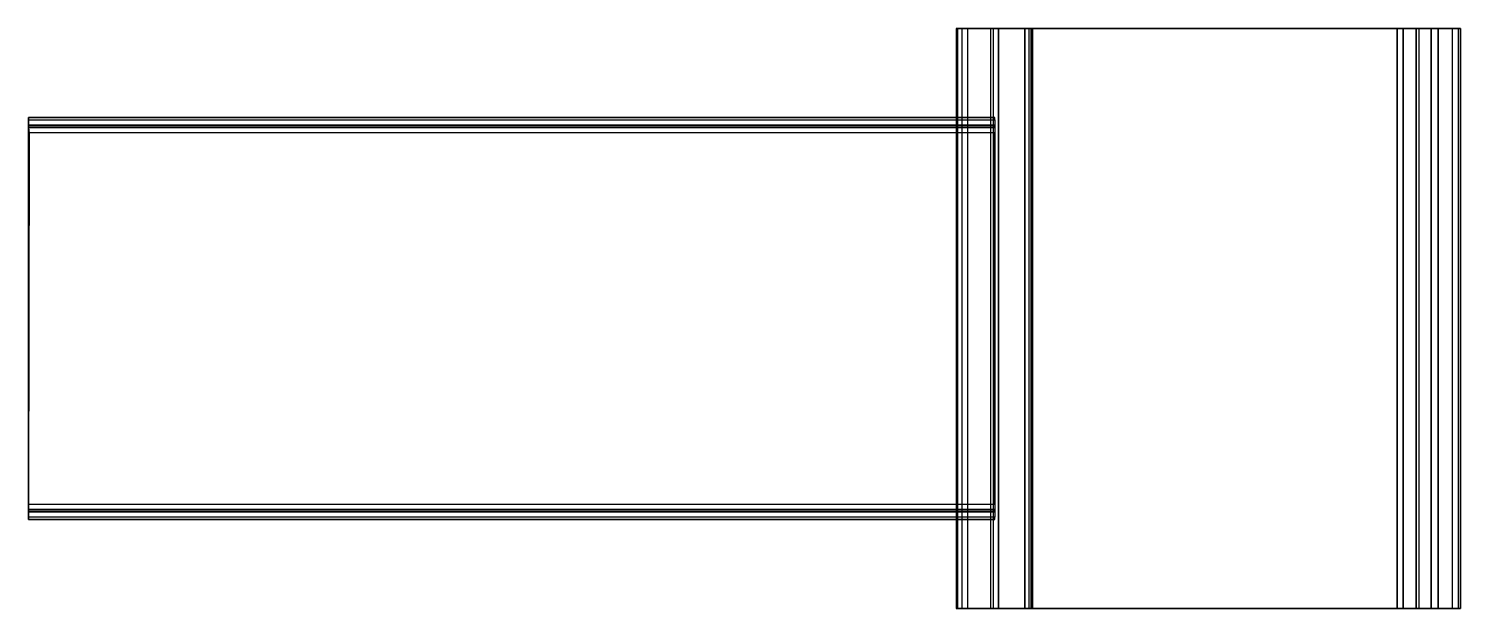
# Model space of a CAD drawing. Extents: x 11.4 to 48.4, y -19 to -4.
import ezdxf

# ---------------------------------------------------------------- set-up
doc = ezdxf.new("R2010")
doc.units = 0
doc.header["$MEASUREMENT"] = 0
doc.layers.add('ACESSORIOS', color=8, linetype='Continuous')

msp = doc.modelspace()

# ---------------------------------------------------------------- linework, layer by layer
at = {"layer": 'ACESSORIOS'}
for points in [[(36.108, -4, 68.65), (37.326, -4, 68.65), (37.326, -4, 58.85), (35.352, -4, 58.973)], [(35.352, -4, 58.973), (35.394, -4, 58.794), (35.5, -4, 58.69), (35.651, -4, 58.65)], [(35.651, -4, 58.65), (35.67, -4, 58.954), (35.352, -4, 58.973)], [(36.25, -4, 70.466), (35.352, -4, 58.973), (35.352, -19, 58.973), (36.25, -19, 70.466)], [(35.394, -4, 58.794), (35.352, -4, 58.973), (35.352, -19, 58.973), (35.394, -19, 58.794)], [(35.5, -19, 58.69), (35.394, -19, 58.794), (35.394, -4, 58.794), (35.5, -4, 58.69)], [(35.651, -4, 58.65), (35.5, -4, 58.69), (35.5, -19, 58.69), (35.651, -19, 58.65)], [(35.67, -4, 58.954), (35.651, -4, 58.65), (37.126, -4, 58.65), (37.14, -4, 58.862)], [(35.651, -4, 58.65), (37.126, -4, 58.65), (37.126, -19, 58.65), (35.651, -19, 58.65)], [(47.326, -4, 70.65), (47.326, -4, 68.65), (36.108, -4, 68.65), (36.449, -4, 70.65)], [(36.449, -4, 70.65), (36.31, -4, 70.593), (36.25, -4, 70.466), (36.108, -4, 68.65)], [(36.31, -19, 70.593), (36.25, -19, 70.466), (36.25, -4, 70.466), (36.31, -4, 70.593)], [(36.449, -4, 70.65), (36.31, -4, 70.593), (36.31, -19, 70.593), (36.449, -19, 70.65)], [(36.449, -4, 70.65), (36.449, -19, 70.65), (48.2, -19, 70.65), (48.2, -4, 70.65)], [(37.326, -4, 58.85), (37.295, -4, 58.743), (37.23, -4, 58.679), (37.126, -4, 58.65)], [(37.126, -4, 58.65), (37.14, -4, 58.862), (37.326, -4, 58.85)], [(37.23, -19, 58.679), (37.126, -19, 58.65), (37.126, -4, 58.65), (37.23, -4, 58.679)], [(37.295, -4, 58.743), (37.23, -4, 58.679), (37.23, -19, 58.679), (37.295, -19, 58.743)], [(37.326, -19, 58.85), (37.295, -19, 58.743), (37.295, -4, 58.743), (37.326, -4, 58.85)], [(47.326, -4, 68.65), (47.326, -19, 68.65), (37.326, -19, 68.65), (37.326, -4, 68.65)], [(37.326, -19, 58.85), (37.326, -4, 58.85), (37.326, -4, 68.65), (37.326, -19, 68.65)], [(46.771, -4, 63.585), (46.765, -4, 63.516), (46.924, -4, 63.132), (47.258, -4, 62.982)], [(46.765, -19, 63.516), (46.924, -19, 63.132), (46.924, -4, 63.132), (46.765, -4, 63.516)], [(47.326, -4, 68.65), (47.326, -19, 68.65), (46.765, -19, 63.516), (46.765, -4, 63.516)], [(46.771, -4, 63.585), (47.822, -4, 63.514), (47.258, -4, 62.982)], [(47.822, -4, 63.514), (46.773, -4, 63.585), (47.326, -4, 68.65), (48.4, -4, 68.862)], [(47.258, -4, 62.982), (46.924, -4, 63.132), (46.924, -19, 63.132), (47.258, -19, 62.982)], [(47.822, -4, 63.514), (47.644, -4, 63.113), (47.258, -4, 62.982)], [(47.644, -4, 63.113), (47.258, -4, 62.982), (47.258, -19, 62.982), (47.644, -19, 63.113)], [(47.326, -4, 68.65), (48.4, -4, 68.862), (48.4, -4, 70.45), (47.326, -4, 70.65)], [(48.4, -4, 70.45), (48.339, -4, 70.594), (48.2, -4, 70.65), (47.326, -4, 70.65)], [(47.822, -4, 63.514), (47.644, -4, 63.113), (47.644, -19, 63.113), (47.822, -19, 63.514)], [(48.4, -4, 68.862), (47.822, -4, 63.514), (47.822, -19, 63.514), (48.4, -19, 68.862)], [(48.339, -19, 70.594), (48.2, -19, 70.65), (48.2, -4, 70.65), (48.339, -4, 70.594)], [(48.4, -4, 70.45), (48.339, -4, 70.594), (48.339, -19, 70.594), (48.4, -19, 70.45)], [(48.4, -4, 68.862), (48.4, -4, 70.45), (48.4, -19, 70.45), (48.4, -19, 68.862)], [(36.352, -6.361, 69.112), (36.352, -6.3, 68.965), (11.352, -6.3, 68.965), (11.352, -6.361, 69.112)], [(11.352, -6.3, 58.981), (11.352, -6.361, 58.834), (36.352, -6.361, 58.834), (36.352, -6.3, 58.981)], [(11.352, -6.3, 58.981), (36.352, -6.3, 58.981), (36.352, -6.3, 68.965), (11.352, -6.3, 68.965)], [(11.352, -6.559, 68.915), (11.352, -6.361, 69.112), (11.352, -6.3, 68.965), (11.352, -6.5, 68.773)], [(11.352, -6.3, 68.965), (11.352, -6.5, 68.773), (11.352, -6.5, 59.173), (11.352, -6.3, 58.981)], [(11.352, -6.3, 58.981), (11.352, -6.5, 59.173), (11.352, -6.559, 59.032), (11.352, -6.361, 58.834)], [(11.352, -6.508, 69.173), (11.352, -6.361, 69.112), (36.352, -6.361, 69.112), (36.352, -6.508, 69.173)], [(36.352, -6.361, 58.834), (36.352, -6.508, 58.773), (11.352, -6.508, 58.773), (11.352, -6.361, 58.834)], [(11.367, -6.7, 68.973), (11.352, -6.508, 69.173), (11.352, -6.361, 69.112), (11.352, -6.559, 68.915)], [(11.352, -6.559, 59.032), (11.352, -6.361, 58.834), (11.352, -6.508, 58.773), (11.352, -6.7, 58.973)], [(36.352, -6.558, 68.915), (36.352, -6.5, 68.773), (11.352, -6.5, 68.773), (11.352, -6.559, 68.915)], [(11.352, -6.559, 59.032), (11.352, -6.5, 59.173), (36.352, -6.5, 59.173), (36.352, -6.559, 59.032)], [(11.352, -6.5, 68.773), (11.352, -6.5, 59.173), (36.352, -6.5, 59.173), (36.352, -6.5, 68.773)], [(11.352, -16.492, 58.773), (11.352, -6.508, 58.773), (36.352, -6.508, 58.773), (36.352, -16.492, 58.773)], [(36.352, -6.508, 69.173), (36.352, -16.492, 69.173), (11.352, -16.492, 69.173), (11.352, -6.508, 69.173)], [(11.352, -6.7, 58.973), (11.352, -6.508, 58.773), (11.352, -16.492, 58.773), (11.352, -16.3, 58.973)], [(11.367, -6.7, 68.973), (11.352, -6.508, 69.173), (11.352, -16.492, 69.173), (11.352, -16.3, 68.973)], [(11.367, -6.7, 68.973), (11.352, -6.559, 68.915), (36.352, -6.558, 68.915), (36.352, -6.7, 68.973)], [(36.352, -6.559, 59.032), (36.352, -6.7, 58.973), (11.352, -6.7, 58.973), (11.352, -6.559, 59.032)], [(11.352, -6.7, 58.973), (11.352, -16.3, 58.973), (36.352, -16.3, 58.973), (36.352, -6.7, 58.973)], [(11.367, -6.7, 68.973), (11.352, -16.3, 68.973), (36.352, -16.3, 68.973), (36.352, -6.7, 68.973)], [(36.352, -16.3, 68.973), (36.352, -16.442, 68.915), (11.352, -16.441, 68.915), (11.352, -16.3, 68.973)], [(11.352, -16.441, 59.032), (11.352, -16.3, 58.973), (36.352, -16.3, 58.973), (36.352, -16.441, 59.032)], [(11.352, -16.3, 58.973), (11.352, -16.441, 59.032), (11.352, -16.639, 58.834), (11.352, -16.492, 58.773)], [(11.352, -16.639, 69.112), (11.352, -16.492, 69.173), (11.352, -16.3, 68.973), (11.352, -16.441, 68.915)], [(11.352, -16.441, 68.915), (11.352, -16.5, 68.773), (36.352, -16.5, 68.773), (36.352, -16.442, 68.915)], [(36.352, -16.441, 59.032), (36.352, -16.5, 59.173), (11.352, -16.5, 59.173), (11.352, -16.441, 59.032)], [(11.352, -16.441, 59.032), (11.352, -16.5, 59.173), (11.352, -16.7, 58.981), (11.352, -16.639, 58.834)], [(11.352, -16.441, 68.915), (11.352, -16.5, 68.773), (11.352, -16.7, 68.965), (11.352, -16.639, 69.112)], [(36.352, -16.492, 69.173), (36.352, -16.639, 69.112), (11.352, -16.639, 69.112), (11.352, -16.492, 69.173)], [(11.352, -16.639, 58.834), (11.352, -16.492, 58.773), (36.352, -16.492, 58.773), (36.352, -16.639, 58.834)], [(11.352, -16.5, 59.173), (11.352, -16.5, 68.773), (36.352, -16.5, 68.773), (36.352, -16.5, 59.173)], [(11.352, -16.7, 58.981), (11.352, -16.5, 59.173), (11.352, -16.5, 68.773), (11.352, -16.7, 68.965)], [(11.352, -16.639, 69.112), (11.352, -16.7, 68.965), (36.352, -16.7, 68.965), (36.352, -16.639, 69.112)], [(36.352, -16.7, 58.981), (36.352, -16.639, 58.834), (11.352, -16.639, 58.834), (11.352, -16.7, 58.981)], [(11.352, -16.7, 68.965), (11.352, -16.7, 58.981), (36.352, -16.7, 58.981), (36.352, -16.7, 68.965)], [(36.108, -19, 68.65), (37.326, -19, 68.65), (37.326, -19, 58.85), (35.352, -19, 58.973)], [(35.352, -19, 58.973), (35.394, -19, 58.794), (35.5, -19, 58.69), (35.651, -19, 58.65)], [(35.651, -19, 58.65), (35.67, -19, 58.954), (35.352, -19, 58.973)], [(35.67, -19, 58.954), (35.651, -19, 58.65), (37.126, -19, 58.65), (37.14, -19, 58.862)], [(47.326, -19, 70.65), (47.326, -19, 68.65), (36.108, -19, 68.65), (36.449, -19, 70.65)], [(36.449, -19, 70.65), (36.31, -19, 70.593), (36.25, -19, 70.466), (36.108, -19, 68.65)], [(37.326, -19, 58.85), (37.295, -19, 58.743), (37.23, -19, 58.679), (37.126, -19, 58.65)], [(37.126, -19, 58.65), (37.14, -19, 58.862), (37.326, -19, 58.85)], [(46.771, -19, 63.585), (46.765, -19, 63.516), (46.924, -19, 63.132), (47.258, -19, 62.982)], [(46.771, -19, 63.585), (47.822, -19, 63.514), (47.258, -19, 62.982)], [(47.822, -19, 63.514), (46.773, -19, 63.585), (47.326, -19, 68.65), (48.4, -19, 68.862)], [(47.822, -19, 63.514), (47.644, -19, 63.113), (47.258, -19, 62.982)], [(47.326, -19, 68.65), (48.4, -19, 68.862), (48.4, -19, 70.45), (47.326, -19, 70.65)], [(48.4, -19, 70.45), (48.339, -19, 70.594), (48.2, -19, 70.65), (47.326, -19, 70.65)]]:
    msp.add_3dface(points, dxfattribs=at)

doc.saveas('drawing.dxf')
